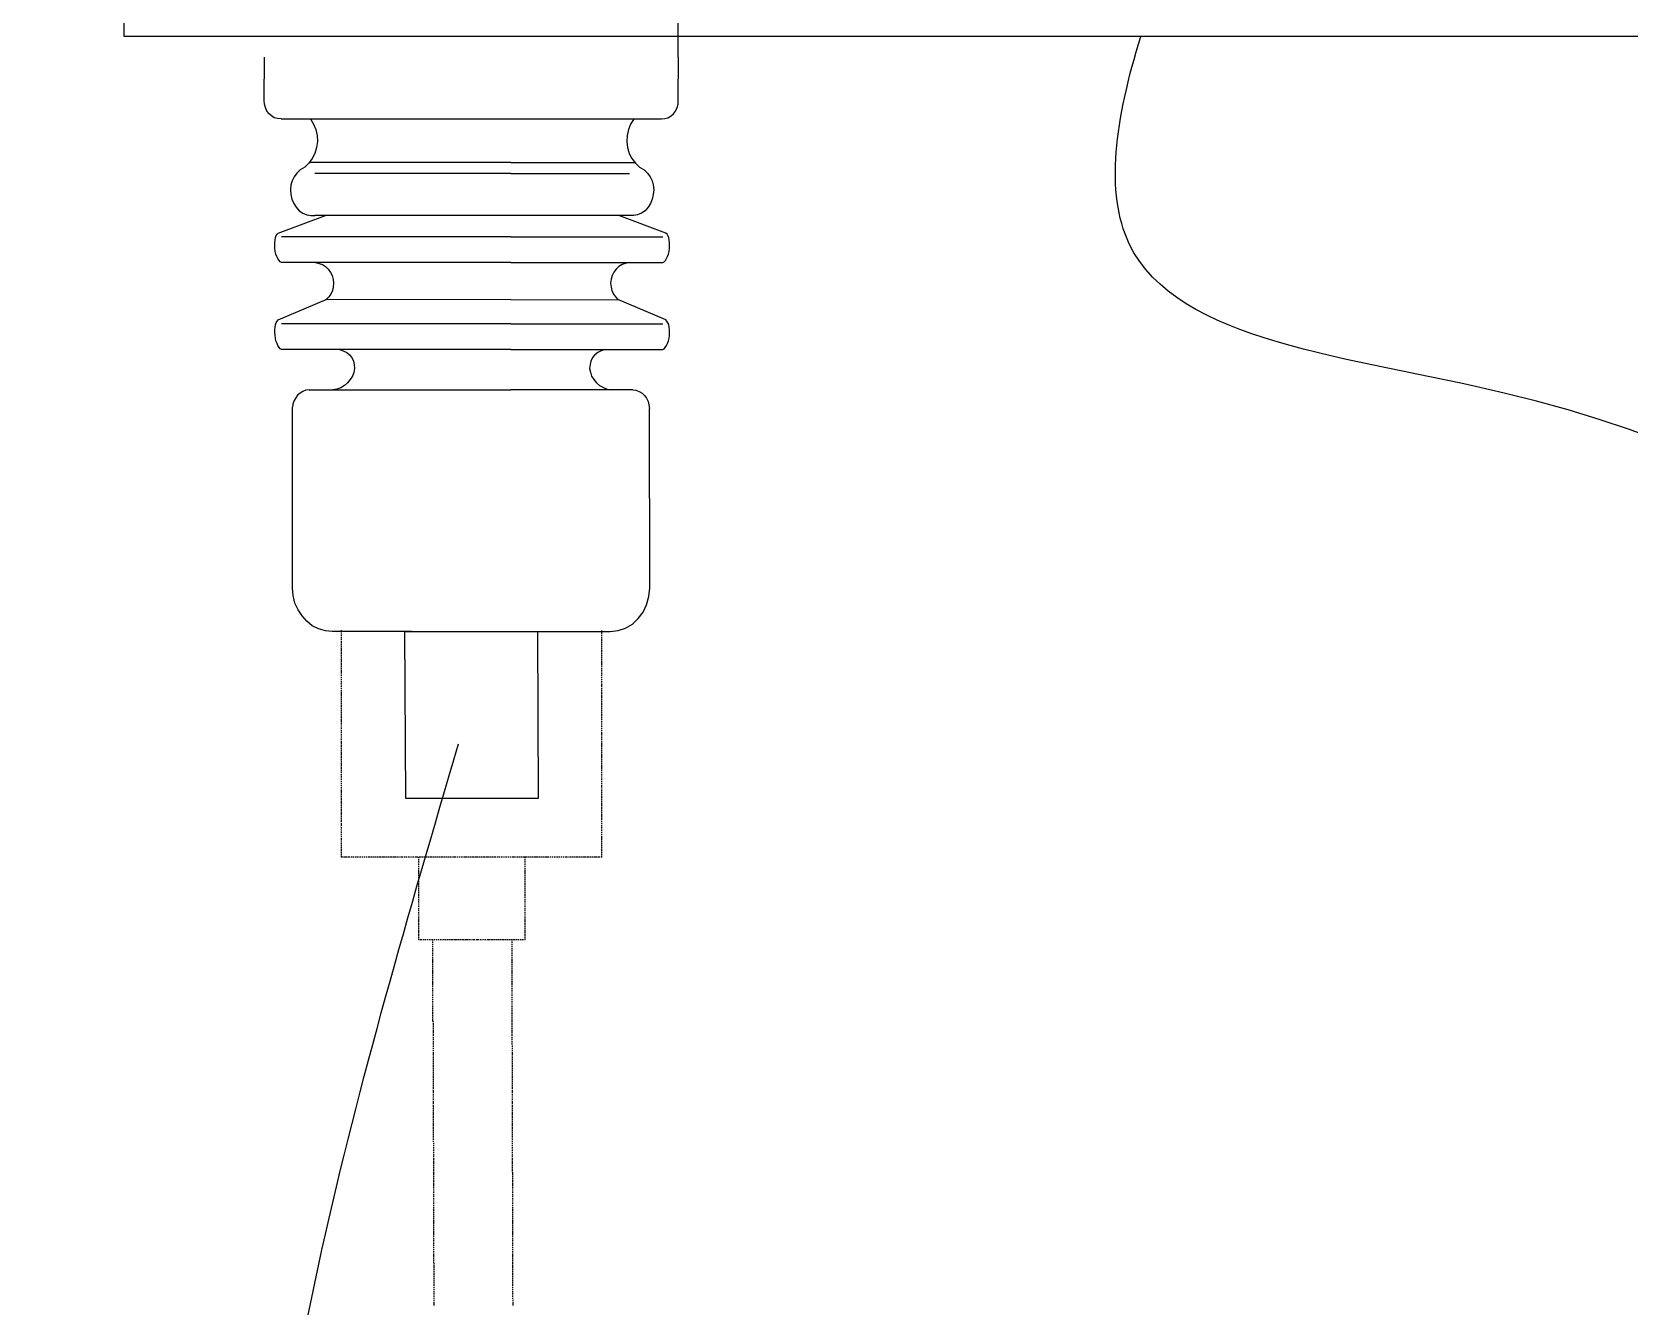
# Model space of a CAD drawing. Header units: millimetres. Extents: x 168 to 392, y 127 to 255.
# Drawn here: x 169.139 to 169.718, y 232.291 to 232.753 of the extents above; entities that cross this region are included whole.
import ezdxf

# ---------------------------------------------------------------- set-up
doc = ezdxf.new("R2010")
doc.units = ezdxf.units.MM
doc.layers.add('Equipos', color=20, linetype='Continuous', lineweight=13)
doc.layers.add('RE80', color=2, linetype='Continuous')

msp = doc.modelspace()

# ---------------------------------------------------------------- linework, layer by layer
at = {"layer": 'Equipos', "lineweight": -2}
for p, q in [((169.17198, 232.75152), (169.17198, 232.84141)), ((169.37312, 232.74395), (169.37312, 232.84104)), ((171.26861, 232.75152), (169.17198, 232.75152)), ((169.22277, 232.72815), (169.22291, 232.74395)), ((169.37312, 232.74395), (169.37298, 232.72815)), ((169.22291, 232.72686), (169.22277, 232.72815)), ((169.37312, 232.72686), (169.37312, 232.72815)), ((169.22334, 232.72571), (169.22291, 232.72686)), ((169.22377, 232.72442), (169.22334, 232.72571)), ((169.22463, 232.72341), (169.22377, 232.72442)), ((169.22549, 232.7227), (169.22463, 232.72341)), ((169.2265, 232.72198), (169.22549, 232.7227)), ((169.36939, 232.72198), (169.37054, 232.7227)), ((169.37054, 232.7227), (169.3714, 232.72341)), ((169.3714, 232.72341), (169.37212, 232.72442)), ((169.37212, 232.72442), (169.37269, 232.72571)), ((169.37269, 232.72571), (169.37312, 232.72686)), ((169.22765, 232.72169), (169.2265, 232.72198)), ((169.22894, 232.72155), (169.22765, 232.72169)), ((169.22894, 232.72155), (169.29802, 232.72155)), ((169.23971, 232.7214), (169.24072, 232.71968)), ((169.24072, 232.71968), (169.24158, 232.71767)), ((169.24158, 232.71767), (169.24201, 232.71552)), ((169.29802, 232.72155), (169.36709, 232.72155)), ((169.35503, 232.71767), (169.3546, 232.71552)), ((169.35575, 232.71968), (169.35503, 232.71767)), ((169.35689, 232.7214), (169.35575, 232.71968)), ((169.36709, 232.72155), (169.36824, 232.72169)), ((169.36824, 232.72169), (169.36939, 232.72198)), ((169.24187, 232.71121), (169.24115, 232.70905)), ((169.24215, 232.71336), (169.24187, 232.71121)), ((169.24201, 232.71552), (169.24215, 232.71336)), ((169.3546, 232.71552), (169.35445, 232.71336)), ((169.35445, 232.71336), (169.35474, 232.71121)), ((169.35474, 232.71121), (169.35531, 232.70905)), ((169.23899, 232.70546), (169.23756, 232.70403)), ((169.24029, 232.70719), (169.23899, 232.70546)), ((169.31238, 232.70575), (169.23928, 232.70575)), ((169.24115, 232.70905), (169.24029, 232.70719)), ((169.31238, 232.70575), (169.35732, 232.70575)), ((169.35531, 232.70905), (169.35632, 232.70719)), ((169.35632, 232.70719), (169.35761, 232.70546)), ((169.35761, 232.70546), (169.35905, 232.70403)), ((169.23368, 232.70058), (169.23296, 232.69914)), ((169.23468, 232.70187), (169.23368, 232.70058)), ((169.23583, 232.70302), (169.23468, 232.70187)), ((169.23756, 232.70403), (169.23583, 232.70302)), ((169.31238, 232.70173), (169.24115, 232.70173)), ((169.31238, 232.70173), (169.35546, 232.70173)), ((169.35905, 232.70403), (169.36077, 232.70302)), ((169.36077, 232.70302), (169.36192, 232.70187)), ((169.36192, 232.70187), (169.36293, 232.70058)), ((169.36293, 232.70058), (169.36364, 232.69914)), ((169.23253, 232.69757), (169.23239, 232.69584)), ((169.23239, 232.69584), (169.23253, 232.69412)), ((169.23296, 232.69914), (169.23253, 232.69757)), ((169.23253, 232.69412), (169.23282, 232.6924)), ((169.36364, 232.69914), (169.36407, 232.69757)), ((169.36407, 232.69412), (169.36364, 232.6924)), ((169.36407, 232.69757), (169.36422, 232.69584)), ((169.36422, 232.69584), (169.36407, 232.69412)), ((169.23282, 232.6924), (169.23354, 232.69082)), ((169.23354, 232.69082), (169.2344, 232.68952)), ((169.2344, 232.68952), (169.23555, 232.68823)), ((169.23555, 232.68823), (169.23684, 232.68737)), ((169.36106, 232.68823), (169.35977, 232.68737)), ((169.36221, 232.68952), (169.36106, 232.68823)), ((169.36307, 232.69082), (169.36221, 232.68952)), ((169.36364, 232.6924), (169.36307, 232.69082)), ((169.22794, 232.68005), (169.24502, 232.68651)), ((169.23684, 232.68737), (169.23828, 232.68679)), ((169.23828, 232.68679), (169.23971, 232.68651)), ((169.23971, 232.68651), (169.24115, 232.68651)), ((169.31238, 232.68651), (169.24115, 232.68651)), ((169.35546, 232.68651), (169.31238, 232.68651)), ((169.36867, 232.68005), (169.35158, 232.68651)), ((169.35689, 232.68651), (169.35546, 232.68651)), ((169.35833, 232.68679), (169.35689, 232.68651)), ((169.35977, 232.68737), (169.35833, 232.68679)), ((169.22664, 232.6766), (169.22679, 232.6776)), ((169.22664, 232.67559), (169.22664, 232.6766)), ((169.22679, 232.6776), (169.22693, 232.67847)), ((169.22693, 232.67847), (169.22722, 232.67918)), ((169.22722, 232.67918), (169.2275, 232.67976)), ((169.2275, 232.67976), (169.22794, 232.68005)), ((169.31238, 232.67875), (169.22908, 232.67875)), ((169.31238, 232.67875), (169.36752, 232.67875)), ((169.3691, 232.67976), (169.36867, 232.68005)), ((169.36939, 232.67918), (169.3691, 232.67976)), ((169.36967, 232.67847), (169.36939, 232.67918)), ((169.36982, 232.6776), (169.36967, 232.67847)), ((169.36996, 232.6766), (169.36982, 232.6776)), ((169.36996, 232.67559), (169.36996, 232.6766)), ((169.22664, 232.67459), (169.22664, 232.67559)), ((169.22679, 232.67344), (169.22664, 232.67459)), ((169.22707, 232.67243), (169.22679, 232.67344)), ((169.22736, 232.67157), (169.22707, 232.67243)), ((169.22779, 232.67085), (169.22736, 232.67157)), ((169.22822, 232.67014), (169.22779, 232.67085)), ((169.36853, 232.67014), (169.36881, 232.67085)), ((169.36881, 232.67085), (169.36924, 232.67157)), ((169.36924, 232.67157), (169.36953, 232.67243)), ((169.36953, 232.67243), (169.36982, 232.67344)), ((169.36982, 232.67344), (169.36996, 232.67459)), ((169.36996, 232.67459), (169.36996, 232.67559)), ((169.22865, 232.66971), (169.22822, 232.67014)), ((169.22908, 232.66942), (169.22865, 232.66971)), ((169.31238, 232.66942), (169.22908, 232.66942)), ((169.24143, 232.66942), (169.24273, 232.66913)), ((169.24273, 232.66913), (169.24402, 232.6687)), ((169.24402, 232.6687), (169.24502, 232.66798)), ((169.24502, 232.66798), (169.24603, 232.66698)), ((169.24603, 232.66698), (169.24689, 232.66583)), ((169.24689, 232.66583), (169.24747, 232.66468)), ((169.24747, 232.66468), (169.2479, 232.66324)), ((169.31238, 232.66942), (169.36752, 232.66942)), ((169.34914, 232.66468), (169.34871, 232.66339)), ((169.34971, 232.66597), (169.34914, 232.66468)), ((169.35058, 232.66698), (169.34971, 232.66597)), ((169.35158, 232.66798), (169.35058, 232.66698)), ((169.35273, 232.6687), (169.35158, 232.66798)), ((169.35388, 232.66913), (169.35273, 232.6687)), ((169.35517, 232.66942), (169.35388, 232.66913)), ((169.36752, 232.66942), (169.36795, 232.66971)), ((169.36795, 232.66971), (169.36853, 232.67014)), ((169.24761, 232.65922), (169.24704, 232.65793)), ((169.2479, 232.66051), (169.24761, 232.65922)), ((169.2479, 232.66324), (169.24804, 232.66195)), ((169.24804, 232.66195), (169.2479, 232.66051)), ((169.34871, 232.66339), (169.34856, 232.66195)), ((169.34856, 232.66195), (169.34871, 232.66051)), ((169.34871, 232.66051), (169.349, 232.65922)), ((169.349, 232.65922), (169.34957, 232.65793)), ((169.22794, 232.6486), (169.24531, 232.65606)), ((169.31238, 232.65606), (169.24502, 232.65592)), ((169.24632, 232.65692), (169.24531, 232.65606)), ((169.24704, 232.65793), (169.24632, 232.65692)), ((169.31238, 232.65606), (169.35158, 232.65592)), ((169.34957, 232.65793), (169.35029, 232.65692)), ((169.35029, 232.65692), (169.35115, 232.65606)), ((169.36867, 232.6486), (169.35115, 232.65606)), ((169.22693, 232.64687), (169.22722, 232.64759)), ((169.22722, 232.64759), (169.2275, 232.64816)), ((169.2275, 232.64816), (169.22794, 232.6486)), ((169.31238, 232.64716), (169.22908, 232.64716)), ((169.31238, 232.64716), (169.36752, 232.64716)), ((169.36896, 232.64816), (169.36867, 232.6486)), ((169.36939, 232.64759), (169.36896, 232.64816)), ((169.36967, 232.64687), (169.36939, 232.64759)), ((169.22664, 232.64501), (169.22679, 232.64601)), ((169.22664, 232.644), (169.22664, 232.64501)), ((169.22679, 232.64299), (169.22664, 232.644)), ((169.22679, 232.64601), (169.22693, 232.64687)), ((169.22693, 232.64199), (169.22679, 232.64299)), ((169.22707, 232.64098), (169.22693, 232.64199)), ((169.36953, 232.64098), (169.36982, 232.64199)), ((169.36982, 232.64601), (169.36967, 232.64687)), ((169.36996, 232.64501), (169.36982, 232.64601)), ((169.36982, 232.64199), (169.36996, 232.64299)), ((169.36996, 232.644), (169.36996, 232.64501)), ((169.36996, 232.64299), (169.36996, 232.644)), ((169.2275, 232.63998), (169.22707, 232.64098)), ((169.22779, 232.63926), (169.2275, 232.63998)), ((169.22822, 232.63854), (169.22779, 232.63926)), ((169.22865, 232.63811), (169.22822, 232.63854)), ((169.22908, 232.63783), (169.22865, 232.63811)), ((169.31238, 232.63783), (169.22908, 232.63783)), ((169.25019, 232.63783), (169.25149, 232.63739)), ((169.25149, 232.63739), (169.25278, 232.63682)), ((169.25278, 232.63682), (169.25378, 232.63596)), ((169.25378, 232.63596), (169.25465, 232.63495)), ((169.31238, 232.63783), (169.36752, 232.63783)), ((169.34282, 232.63596), (169.34196, 232.63495)), ((169.34397, 232.63682), (169.34282, 232.63596)), ((169.34512, 232.63739), (169.34397, 232.63682)), ((169.34655, 232.63783), (169.34512, 232.63739)), ((169.36752, 232.63783), (169.36795, 232.63811)), ((169.36795, 232.63811), (169.36838, 232.63854)), ((169.36838, 232.63854), (169.36881, 232.63926)), ((169.36881, 232.63926), (169.36924, 232.63998)), ((169.36924, 232.63998), (169.36953, 232.64098)), ((169.25465, 232.63495), (169.25522, 232.63366)), ((169.25522, 232.63366), (169.25551, 232.63237)), ((169.25565, 232.63093), (169.25536, 232.6295)), ((169.25551, 232.63237), (169.25565, 232.63093)), ((169.3411, 232.63237), (169.34095, 232.63093)), ((169.34095, 232.63093), (169.34124, 232.62964)), ((169.34138, 232.63366), (169.3411, 232.63237)), ((169.34124, 232.62964), (169.34167, 232.6282)), ((169.34196, 232.63495), (169.34138, 232.63366)), ((169.25063, 232.6239), (169.24919, 232.62346)), ((169.25192, 232.62476), (169.25063, 232.6239)), ((169.25307, 232.62576), (169.25192, 232.62476)), ((169.25407, 232.62691), (169.25307, 232.62576)), ((169.25493, 232.6282), (169.25407, 232.62691)), ((169.25536, 232.6295), (169.25493, 232.6282)), ((169.34167, 232.6282), (169.34253, 232.62691)), ((169.34253, 232.62691), (169.34339, 232.62576)), ((169.34339, 232.62576), (169.34454, 232.62476)), ((169.34454, 232.62476), (169.34598, 232.62404)), ((169.34598, 232.62404), (169.34727, 232.62346)), ((169.23325, 232.61801), (169.23311, 232.61686)), ((169.23368, 232.6193), (169.23325, 232.61801)), ((169.23425, 232.62031), (169.23368, 232.6193)), ((169.23497, 232.62131), (169.23425, 232.62031)), ((169.23583, 232.62203), (169.23497, 232.62131)), ((169.23684, 232.6226), (169.23583, 232.62203)), ((169.23799, 232.62303), (169.23684, 232.6226)), ((169.23914, 232.62318), (169.23799, 232.62303)), ((169.23914, 232.62318), (169.28394, 232.62318)), ((169.23942, 232.62318), (169.31238, 232.62318)), ((169.24919, 232.62346), (169.24775, 232.62318)), ((169.35661, 232.62318), (169.31238, 232.62318)), ((169.34727, 232.62346), (169.34885, 232.62318)), ((169.35661, 232.62318), (169.35776, 232.62303)), ((169.35776, 232.62303), (169.3589, 232.6226)), ((169.3589, 232.6226), (169.36005, 232.62203)), ((169.36005, 232.62203), (169.36091, 232.62117)), ((169.36091, 232.62117), (169.36163, 232.62016)), ((169.36163, 232.62016), (169.36221, 232.61901)), ((169.36221, 232.61901), (169.36249, 232.61772)), ((169.23311, 232.55123), (169.23311, 232.61686)), ((169.36249, 232.61772), (169.36264, 232.61643)), ((169.36278, 232.55123), (169.36264, 232.61643)), ((169.23339, 232.5485), (169.23311, 232.55123)), ((169.23397, 232.54577), (169.23339, 232.5485)), ((169.36249, 232.54821), (169.36278, 232.55123)), ((169.23512, 232.54333), (169.23397, 232.54577)), ((169.23655, 232.54118), (169.23512, 232.54333)), ((169.36034, 232.54247), (169.36163, 232.5452)), ((169.36163, 232.5452), (169.36249, 232.54821)), ((169.23828, 232.53917), (169.23655, 232.54118)), ((169.24029, 232.53759), (169.23828, 232.53917)), ((169.24258, 232.53644), (169.24029, 232.53759)), ((169.35402, 232.53673), (169.35646, 232.53816)), ((169.35646, 232.53816), (169.35862, 232.54017)), ((169.35862, 232.54017), (169.36034, 232.54247)), ((169.24502, 232.53572), (169.24258, 232.53644)), ((169.24747, 232.53543), (169.24502, 232.53572)), ((169.27633, 232.53543), (169.24747, 232.53543)), ((169.25091, 232.53543), (169.25091, 232.53601)), ((169.25091, 232.53472), (169.25091, 232.53515)), ((169.25091, 232.53385), (169.25091, 232.53443)), ((169.25091, 232.53299), (169.25091, 232.53357)), ((169.25091, 232.53227), (169.25091, 232.53271)), ((169.25091, 232.53141), (169.25091, 232.53199)), ((169.25091, 232.53069), (169.25091, 232.53113)), ((169.27418, 232.47483), (169.27389, 232.53543)), ((169.27389, 232.53543), (169.31252, 232.53543)), ((169.31252, 232.53543), (169.322, 232.53543)), ((169.31956, 232.53543), (169.34842, 232.53543)), ((169.322, 232.53543), (169.32228, 232.47483)), ((169.34541, 232.53543), (169.34541, 232.53586)), ((169.34541, 232.53457), (169.34541, 232.53515)), ((169.34541, 232.53385), (169.34541, 232.53428)), ((169.34541, 232.53299), (169.34541, 232.53357)), ((169.34541, 232.53213), (169.34541, 232.53271)), ((169.34541, 232.53141), (169.34541, 232.53184)), ((169.34541, 232.53055), (169.34541, 232.53113)), ((169.34842, 232.53543), (169.35129, 232.53586)), ((169.35129, 232.53586), (169.35402, 232.53673)), ((169.25091, 232.52983), (169.25091, 232.53041)), ((169.25091, 232.52897), (169.25091, 232.52955)), ((169.25091, 232.52825), (169.25091, 232.52883)), ((169.25091, 232.52739), (169.25091, 232.52797)), ((169.25091, 232.52667), (169.25091, 232.5271)), ((169.25091, 232.52581), (169.25091, 232.52639)), ((169.25091, 232.52495), (169.25091, 232.52552)), ((169.34541, 232.52983), (169.34541, 232.53026)), ((169.34541, 232.52897), (169.34541, 232.52955)), ((169.34541, 232.52811), (169.34541, 232.52868)), ((169.34541, 232.52739), (169.34541, 232.52782)), ((169.34541, 232.52653), (169.34541, 232.5271)), ((169.34541, 232.52581), (169.34541, 232.52624)), ((169.34541, 232.52495), (169.34541, 232.52552)), ((169.25091, 232.52423), (169.25091, 232.52481)), ((169.25091, 232.52337), (169.25091, 232.52395)), ((169.25091, 232.52265), (169.25091, 232.52308)), ((169.25091, 232.52179), (169.25091, 232.52237)), ((169.25091, 232.52093), (169.25091, 232.5215)), ((169.25091, 232.52021), (169.25091, 232.52079)), ((169.25091, 232.51935), (169.25091, 232.51992)), ((169.34541, 232.52409), (169.34541, 232.52466)), ((169.34541, 232.52337), (169.34541, 232.52395)), ((169.34541, 232.52251), (169.34541, 232.52308)), ((169.34541, 232.52179), (169.34541, 232.52222)), ((169.34541, 232.52093), (169.34541, 232.5215)), ((169.34541, 232.52007), (169.34541, 232.52064)), ((169.34541, 232.51935), (169.34541, 232.51992)), ((169.25091, 232.51863), (169.25091, 232.51906)), ((169.25091, 232.51777), (169.25091, 232.51834)), ((169.25091, 232.51691), (169.25091, 232.51748)), ((169.25091, 232.51619), (169.25091, 232.51677)), ((169.25091, 232.51533), (169.25091, 232.5159)), ((169.25091, 232.51461), (169.25091, 232.51504)), ((169.25091, 232.51375), (169.25091, 232.51432)), ((169.34541, 232.51849), (169.34541, 232.51906)), ((169.34541, 232.51777), (169.34541, 232.5182)), ((169.34541, 232.51691), (169.34541, 232.51748)), ((169.34541, 232.51605), (169.34541, 232.51662)), ((169.34541, 232.51533), (169.34541, 232.5159)), ((169.34541, 232.51447), (169.34541, 232.51504)), ((169.34541, 232.51375), (169.34541, 232.51418)), ((169.25091, 232.51289), (169.25091, 232.51346)), ((169.25091, 232.51217), (169.25091, 232.51274)), ((169.25091, 232.51131), (169.25091, 232.51188)), ((169.25091, 232.51059), (169.25091, 232.51102)), ((169.25091, 232.50973), (169.25091, 232.5103)), ((169.25091, 232.50901), (169.25091, 232.50944)), ((169.25091, 232.50815), (169.25091, 232.50872)), ((169.25091, 232.50729), (169.25091, 232.50786)), ((169.34541, 232.51289), (169.34541, 232.51346)), ((169.34541, 232.51203), (169.34541, 232.5126)), ((169.34541, 232.51131), (169.34541, 232.51188)), ((169.34541, 232.51045), (169.34541, 232.51102)), ((169.34541, 232.50973), (169.34541, 232.51016)), ((169.34541, 232.50887), (169.34541, 232.50944)), ((169.34541, 232.50815), (169.34541, 232.50858)), ((169.34541, 232.50729), (169.34541, 232.50786)), ((169.25091, 232.50657), (169.25091, 232.507)), ((169.25091, 232.50571), (169.25091, 232.50628)), ((169.25091, 232.50499), (169.25091, 232.50542)), ((169.25091, 232.50413), (169.25091, 232.5047)), ((169.25091, 232.50327), (169.25091, 232.50384)), ((169.25091, 232.50255), (169.25091, 232.50312)), ((169.25091, 232.50169), (169.25091, 232.50226)), ((169.34541, 232.50643), (169.34541, 232.507)), ((169.34541, 232.50571), (169.34541, 232.50614)), ((169.34541, 232.50485), (169.34541, 232.50542)), ((169.34541, 232.50413), (169.34541, 232.50456)), ((169.34541, 232.50327), (169.34541, 232.50384)), ((169.34541, 232.5024), (169.34541, 232.50298)), ((169.34541, 232.50169), (169.34541, 232.50212)), ((169.25091, 232.50097), (169.25091, 232.5014)), ((169.25091, 232.50011), (169.25091, 232.50068)), ((169.25091, 232.49925), (169.25091, 232.49982)), ((169.25091, 232.49853), (169.25091, 232.4991)), ((169.25091, 232.49767), (169.25091, 232.49824)), ((169.25091, 232.49695), (169.25091, 232.49738)), ((169.25091, 232.49609), (169.25091, 232.49666)), ((169.34541, 232.50082), (169.34541, 232.5014)), ((169.34541, 232.50011), (169.34541, 232.50054)), ((169.34541, 232.49925), (169.34541, 232.49982)), ((169.34541, 232.49838), (169.34541, 232.49896)), ((169.34541, 232.49767), (169.34541, 232.49824)), ((169.34541, 232.4968), (169.34541, 232.49738)), ((169.34541, 232.49609), (169.34541, 232.49652)), ((169.25091, 232.49522), (169.25091, 232.4958)), ((169.25091, 232.49451), (169.25091, 232.49508)), ((169.25091, 232.49364), (169.25091, 232.49422)), ((169.25091, 232.49293), (169.25091, 232.49336)), ((169.25091, 232.49206), (169.25091, 232.49264)), ((169.25091, 232.4912), (169.25091, 232.49178)), ((169.25091, 232.49049), (169.25091, 232.49106)), ((169.34541, 232.49522), (169.34541, 232.4958)), ((169.34541, 232.49436), (169.34541, 232.49494)), ((169.34541, 232.49364), (169.34541, 232.49422)), ((169.34541, 232.49278), (169.34541, 232.49336)), ((169.34541, 232.49206), (169.34541, 232.4925)), ((169.34541, 232.4912), (169.34541, 232.49178)), ((169.34541, 232.49034), (169.34541, 232.49092)), ((169.25091, 232.48962), (169.25091, 232.4902)), ((169.25091, 232.48891), (169.25091, 232.48934)), ((169.25091, 232.48804), (169.25091, 232.48862)), ((169.25091, 232.48718), (169.25091, 232.48776)), ((169.25091, 232.48646), (169.25091, 232.48704)), ((169.25091, 232.4856), (169.25091, 232.48618)), ((169.25091, 232.48488), (169.25091, 232.48532)), ((169.34541, 232.48962), (169.34541, 232.4902)), ((169.34541, 232.48876), (169.34541, 232.48934)), ((169.34541, 232.48804), (169.34541, 232.48847)), ((169.34541, 232.48718), (169.34541, 232.48776)), ((169.34541, 232.48632), (169.34541, 232.48689)), ((169.34541, 232.4856), (169.34541, 232.48618)), ((169.34541, 232.48474), (169.34541, 232.48532)), ((169.25091, 232.48402), (169.25091, 232.4846)), ((169.25091, 232.4833), (169.25091, 232.48374)), ((169.25091, 232.48244), (169.25091, 232.48302)), ((169.25091, 232.48158), (169.25091, 232.48216)), ((169.25091, 232.48086), (169.25091, 232.48129)), ((169.25091, 232.48), (169.25091, 232.48058)), ((169.25091, 232.47928), (169.25091, 232.47971)), ((169.25091, 232.47842), (169.25091, 232.479)), ((169.34541, 232.48402), (169.34541, 232.48445)), ((169.34541, 232.48316), (169.34541, 232.48374)), ((169.34541, 232.48244), (169.34541, 232.48287)), ((169.34541, 232.48158), (169.34541, 232.48216)), ((169.34541, 232.48072), (169.34541, 232.48129)), ((169.34541, 232.48), (169.34541, 232.48043)), ((169.34541, 232.47914), (169.34541, 232.47971)), ((169.34541, 232.47842), (169.34541, 232.47885)), ((169.25091, 232.47756), (169.25091, 232.47813)), ((169.25091, 232.47684), (169.25091, 232.47742)), ((169.25091, 232.47598), (169.25091, 232.47656)), ((169.25091, 232.47526), (169.25091, 232.47569)), ((169.25091, 232.4744), (169.25091, 232.47498)), ((169.25091, 232.47354), (169.25091, 232.47411)), ((169.25091, 232.47282), (169.25091, 232.4734)), ((169.32228, 232.47483), (169.27418, 232.47483)), ((169.32228, 232.47483), (169.31252, 232.47483)), ((169.34541, 232.47756), (169.34541, 232.47813)), ((169.34541, 232.4767), (169.34541, 232.47727)), ((169.34541, 232.47598), (169.34541, 232.47641)), ((169.34541, 232.47512), (169.34541, 232.47569)), ((169.34541, 232.4744), (169.34541, 232.47483)), ((169.34541, 232.47354), (169.34541, 232.47411)), ((169.34541, 232.47268), (169.34541, 232.47325)), ((169.25091, 232.47196), (169.25091, 232.47253)), ((169.25091, 232.47124), (169.25091, 232.47167)), ((169.25091, 232.47038), (169.25091, 232.47095)), ((169.25091, 232.46952), (169.25091, 232.47009)), ((169.25091, 232.4688), (169.25091, 232.46937)), ((169.25091, 232.46794), (169.25091, 232.46851)), ((169.25091, 232.46722), (169.25091, 232.46765)), ((169.34541, 232.47196), (169.34541, 232.47253)), ((169.34541, 232.4711), (169.34541, 232.47167)), ((169.34541, 232.47038), (169.34541, 232.47081)), ((169.34541, 232.46952), (169.34541, 232.47009)), ((169.34541, 232.46866), (169.34541, 232.46923)), ((169.34541, 232.46794), (169.34541, 232.46851)), ((169.34541, 232.46708), (169.34541, 232.46765)), ((169.25091, 232.46636), (169.25091, 232.46693)), ((169.25091, 232.4655), (169.25091, 232.46607)), ((169.25091, 232.46478), (169.25091, 232.46535)), ((169.25091, 232.46392), (169.25091, 232.46449)), ((169.25091, 232.4632), (169.25091, 232.46363)), ((169.25091, 232.46234), (169.25091, 232.46291)), ((169.25091, 232.46162), (169.25091, 232.46205)), ((169.34541, 232.46636), (169.34541, 232.46679)), ((169.34541, 232.4655), (169.34541, 232.46607)), ((169.34541, 232.46464), (169.34541, 232.46521)), ((169.34541, 232.46392), (169.34541, 232.46449)), ((169.34541, 232.46306), (169.34541, 232.46363)), ((169.34541, 232.46234), (169.34541, 232.46277)), ((169.34541, 232.46148), (169.34541, 232.46205)), ((169.25091, 232.46076), (169.25091, 232.46133)), ((169.25091, 232.4599), (169.25091, 232.46047)), ((169.25091, 232.45918), (169.25091, 232.45961)), ((169.25091, 232.45832), (169.25091, 232.45889)), ((169.25091, 232.4576), (169.25091, 232.45803)), ((169.25091, 232.45674), (169.25091, 232.45731)), ((169.25091, 232.45588), (169.25091, 232.45645)), ((169.34541, 232.46061), (169.34541, 232.46119)), ((169.34541, 232.4599), (169.34541, 232.46047)), ((169.34541, 232.45904), (169.34541, 232.45961)), ((169.34541, 232.45832), (169.34541, 232.45875)), ((169.34541, 232.45746), (169.34541, 232.45803)), ((169.34541, 232.45674), (169.34541, 232.45717)), ((169.34541, 232.45588), (169.34541, 232.45645)), ((169.25091, 232.45516), (169.25091, 232.45559)), ((169.25091, 232.4543), (169.25091, 232.45487)), ((169.25091, 232.45358), (169.25091, 232.45401)), ((169.25149, 232.45358), (169.25091, 232.45358)), ((169.25235, 232.45358), (169.25177, 232.45358)), ((169.25307, 232.45358), (169.25249, 232.45358)), ((169.25393, 232.45358), (169.25335, 232.45358)), ((169.25465, 232.45358), (169.25422, 232.45358)), ((169.25551, 232.45358), (169.25493, 232.45358)), ((169.25623, 232.45358), (169.2558, 232.45358)), ((169.25709, 232.45358), (169.25651, 232.45358)), ((169.25795, 232.45358), (169.25737, 232.45358)), ((169.25867, 232.45358), (169.25824, 232.45358)), ((169.25953, 232.45358), (169.25895, 232.45358)), ((169.26025, 232.45358), (169.25982, 232.45358)), ((169.26111, 232.45358), (169.26053, 232.45358)), ((169.26197, 232.45358), (169.2614, 232.45358)), ((169.26269, 232.45358), (169.26226, 232.45358)), ((169.26355, 232.45358), (169.26298, 232.45358)), ((169.26427, 232.45358), (169.26384, 232.45358)), ((169.26513, 232.45358), (169.26456, 232.45358)), ((169.26599, 232.45358), (169.26542, 232.45358)), ((169.26671, 232.45358), (169.26613, 232.45358)), ((169.26757, 232.45358), (169.267, 232.45358)), ((169.26829, 232.45358), (169.26786, 232.45358)), ((169.26915, 232.45358), (169.26858, 232.45358)), ((169.27001, 232.45358), (169.26944, 232.45358)), ((169.27073, 232.45358), (169.27016, 232.45358)), ((169.27159, 232.45358), (169.27102, 232.45358)), ((169.27231, 232.45358), (169.27188, 232.45358)), ((169.27317, 232.45358), (169.2726, 232.45358)), ((169.27403, 232.45358), (169.27346, 232.45358)), ((169.27475, 232.45358), (169.27418, 232.45358)), ((169.27561, 232.45358), (169.27504, 232.45358)), ((169.27633, 232.45358), (169.2759, 232.45358)), ((169.27719, 232.45358), (169.27662, 232.45358)), ((169.27805, 232.45358), (169.27748, 232.45358)), ((169.27877, 232.45358), (169.2782, 232.45358)), ((169.27892, 232.45315), (169.27892, 232.45358)), ((169.27892, 232.45229), (169.27892, 232.45286)), ((169.27892, 232.45157), (169.27892, 232.45214)), ((169.27892, 232.45071), (169.27892, 232.45128)), ((169.27892, 232.44999), (169.27892, 232.45042)), ((169.27963, 232.45358), (169.27906, 232.45358)), ((169.28035, 232.45358), (169.27992, 232.45358)), ((169.28121, 232.45358), (169.28064, 232.45358)), ((169.28193, 232.45358), (169.2815, 232.45358)), ((169.28279, 232.45358), (169.28222, 232.45358)), ((169.28365, 232.45358), (169.28308, 232.45358)), ((169.28437, 232.45358), (169.28394, 232.45358)), ((169.28523, 232.45358), (169.28466, 232.45358)), ((169.28595, 232.45358), (169.28552, 232.45358)), ((169.28681, 232.45358), (169.28624, 232.45358)), ((169.28768, 232.45358), (169.2871, 232.45358)), ((169.28839, 232.45358), (169.28796, 232.45358)), ((169.28926, 232.45358), (169.28868, 232.45358)), ((169.28997, 232.45358), (169.28954, 232.45358)), ((169.29084, 232.45358), (169.29026, 232.45358)), ((169.2917, 232.45358), (169.29112, 232.45358)), ((169.29241, 232.45358), (169.29184, 232.45358)), ((169.29328, 232.45358), (169.2927, 232.45358)), ((169.29399, 232.45358), (169.29356, 232.45358)), ((169.29486, 232.45358), (169.29428, 232.45358)), ((169.29572, 232.45358), (169.29514, 232.45358)), ((169.29644, 232.45358), (169.29586, 232.45358)), ((169.2973, 232.45358), (169.29672, 232.45358)), ((169.29802, 232.45358), (169.29758, 232.45358)), ((169.29888, 232.45358), (169.2983, 232.45358)), ((169.29974, 232.45358), (169.29916, 232.45358)), ((169.30046, 232.45358), (169.29988, 232.45358)), ((169.30132, 232.45358), (169.30074, 232.45358)), ((169.30204, 232.45358), (169.30161, 232.45358)), ((169.3029, 232.45358), (169.30232, 232.45358)), ((169.30376, 232.45358), (169.30319, 232.45358)), ((169.30448, 232.45358), (169.3039, 232.45358)), ((169.30534, 232.45358), (169.30476, 232.45358)), ((169.30606, 232.45358), (169.30563, 232.45358)), ((169.30692, 232.45358), (169.30634, 232.45358)), ((169.30764, 232.45358), (169.30721, 232.45358)), ((169.3085, 232.45358), (169.30792, 232.45358)), ((169.30936, 232.45358), (169.30879, 232.45358)), ((169.31008, 232.45358), (169.30965, 232.45358)), ((169.31094, 232.45358), (169.31037, 232.45358)), ((169.31166, 232.45358), (169.31123, 232.45358)), ((169.31252, 232.45358), (169.31195, 232.45358)), ((169.31338, 232.45358), (169.31281, 232.45358)), ((169.3141, 232.45358), (169.31352, 232.45358)), ((169.31496, 232.45358), (169.31439, 232.45358)), ((169.31568, 232.45358), (169.31525, 232.45358)), ((169.31654, 232.45358), (169.31597, 232.45358)), ((169.3174, 232.45358), (169.31683, 232.45358)), ((169.31755, 232.45315), (169.31755, 232.45358)), ((169.31812, 232.45358), (169.31755, 232.45358)), ((169.31755, 232.45229), (169.31755, 232.45286)), ((169.31755, 232.45157), (169.31755, 232.45214)), ((169.31755, 232.45071), (169.31755, 232.45128)), ((169.31755, 232.44999), (169.31755, 232.45042)), ((169.31898, 232.45358), (169.31841, 232.45358)), ((169.3197, 232.45358), (169.31927, 232.45358)), ((169.32056, 232.45358), (169.31999, 232.45358)), ((169.32142, 232.45358), (169.32085, 232.45358)), ((169.32214, 232.45358), (169.32157, 232.45358)), ((169.323, 232.45358), (169.32243, 232.45358)), ((169.32372, 232.45358), (169.32329, 232.45358)), ((169.32458, 232.45358), (169.32401, 232.45358)), ((169.32544, 232.45358), (169.32487, 232.45358)), ((169.32616, 232.45358), (169.32559, 232.45358)), ((169.32702, 232.45358), (169.32645, 232.45358)), ((169.32774, 232.45358), (169.32731, 232.45358)), ((169.3286, 232.45358), (169.32803, 232.45358)), ((169.32947, 232.45358), (169.32889, 232.45358)), ((169.33018, 232.45358), (169.32961, 232.45358)), ((169.33104, 232.45358), (169.33047, 232.45358)), ((169.33176, 232.45358), (169.33133, 232.45358)), ((169.33262, 232.45358), (169.33205, 232.45358)), ((169.33334, 232.45358), (169.33291, 232.45358)), ((169.3342, 232.45358), (169.33363, 232.45358)), ((169.33507, 232.45358), (169.33449, 232.45358)), ((169.33578, 232.45358), (169.33535, 232.45358)), ((169.33665, 232.45358), (169.33607, 232.45358)), ((169.33736, 232.45358), (169.33693, 232.45358)), ((169.33823, 232.45358), (169.33765, 232.45358)), ((169.33909, 232.45358), (169.33851, 232.45358)), ((169.3398, 232.45358), (169.33923, 232.45358)), ((169.34067, 232.45358), (169.34009, 232.45358)), ((169.34138, 232.45358), (169.34095, 232.45358)), ((169.34225, 232.45358), (169.34167, 232.45358)), ((169.34311, 232.45358), (169.34253, 232.45358)), ((169.34383, 232.45358), (169.34325, 232.45358)), ((169.34469, 232.45358), (169.34411, 232.45358)), ((169.34541, 232.45358), (169.34497, 232.45358)), ((169.34541, 232.45501), (169.34541, 232.45559)), ((169.34541, 232.4543), (169.34541, 232.45473)), ((169.34541, 232.45358), (169.34541, 232.45401)), ((169.27892, 232.44913), (169.27892, 232.4497)), ((169.27892, 232.44826), (169.27892, 232.44884)), ((169.27892, 232.44755), (169.27892, 232.44812)), ((169.27892, 232.44669), (169.27892, 232.44726)), ((169.27892, 232.44597), (169.27892, 232.4464)), ((169.27892, 232.44511), (169.27892, 232.44568)), ((169.27892, 232.44439), (169.27892, 232.44482)), ((169.27892, 232.44353), (169.27892, 232.4441)), ((169.31755, 232.44913), (169.31755, 232.4497)), ((169.31755, 232.44826), (169.31755, 232.44884)), ((169.31755, 232.44755), (169.31755, 232.44812)), ((169.31755, 232.44669), (169.31755, 232.44726)), ((169.31755, 232.44597), (169.31755, 232.4464)), ((169.31755, 232.44511), (169.31755, 232.44568)), ((169.31755, 232.44439), (169.31755, 232.44482)), ((169.31755, 232.44353), (169.31755, 232.4441)), ((169.27892, 232.44266), (169.27892, 232.44324)), ((169.27892, 232.44195), (169.27892, 232.44238)), ((169.27892, 232.44108), (169.27892, 232.44166)), ((169.27892, 232.44037), (169.27892, 232.4408)), ((169.27892, 232.4395), (169.27892, 232.44008)), ((169.27892, 232.43864), (169.27892, 232.43922)), ((169.27892, 232.43793), (169.27892, 232.43836)), ((169.31755, 232.44266), (169.31755, 232.44324)), ((169.31755, 232.44195), (169.31755, 232.44238)), ((169.31755, 232.44108), (169.31755, 232.44166)), ((169.31755, 232.44037), (169.31755, 232.4408)), ((169.31755, 232.4395), (169.31755, 232.44008)), ((169.31755, 232.43864), (169.31755, 232.43922)), ((169.31755, 232.43793), (169.31755, 232.43836)), ((169.27892, 232.43706), (169.27892, 232.43764)), ((169.27892, 232.43635), (169.27892, 232.43678)), ((169.27892, 232.43548), (169.27892, 232.43606)), ((169.27892, 232.43462), (169.27892, 232.4352)), ((169.27892, 232.4339), (169.27892, 232.43448)), ((169.27892, 232.43304), (169.27892, 232.43362)), ((169.27892, 232.43232), (169.27892, 232.43276)), ((169.31755, 232.43706), (169.31755, 232.43764)), ((169.31755, 232.43635), (169.31755, 232.43678)), ((169.31755, 232.43548), (169.31755, 232.43606)), ((169.31755, 232.43462), (169.31755, 232.4352)), ((169.31755, 232.4339), (169.31755, 232.43448)), ((169.31755, 232.43304), (169.31755, 232.43362)), ((169.31755, 232.43232), (169.31755, 232.43276)), ((169.27892, 232.43146), (169.27892, 232.43204)), ((169.27892, 232.4306), (169.27892, 232.43118)), ((169.27892, 232.42988), (169.27892, 232.43046)), ((169.27892, 232.42902), (169.27892, 232.4296)), ((169.27892, 232.4283), (169.27892, 232.42873)), ((169.27892, 232.42744), (169.27892, 232.42802)), ((169.27892, 232.42658), (169.27892, 232.42715)), ((169.31755, 232.43146), (169.31755, 232.43204)), ((169.31755, 232.4306), (169.31755, 232.43118)), ((169.31755, 232.42988), (169.31755, 232.43046)), ((169.31755, 232.42902), (169.31755, 232.4296)), ((169.31755, 232.4283), (169.31755, 232.42873)), ((169.31755, 232.42744), (169.31755, 232.42802)), ((169.31755, 232.42658), (169.31755, 232.42715)), ((169.27892, 232.42586), (169.27892, 232.42644)), ((169.27892, 232.425), (169.27892, 232.42558)), ((169.27892, 232.42428), (169.27892, 232.42471)), ((169.27892, 232.42356), (169.27892, 232.424)), ((169.2792, 232.42356), (169.27892, 232.42356)), ((169.28006, 232.42356), (169.27949, 232.42356)), ((169.28078, 232.42356), (169.28035, 232.42356)), ((169.28164, 232.42356), (169.28107, 232.42356)), ((169.28236, 232.42356), (169.28193, 232.42356)), ((169.28322, 232.42356), (169.28265, 232.42356)), ((169.28409, 232.42356), (169.28351, 232.42356)), ((169.28409, 232.42328), (169.28409, 232.42356)), ((169.28409, 232.42242), (169.28409, 232.42299)), ((169.28409, 232.4217), (169.28409, 232.42213)), ((169.28409, 232.42084), (169.28409, 232.42141)), ((169.2848, 232.42356), (169.28437, 232.42356)), ((169.28567, 232.42356), (169.28509, 232.42356)), ((169.28638, 232.42356), (169.28595, 232.42356)), ((169.28724, 232.42356), (169.28667, 232.42356)), ((169.28811, 232.42356), (169.28753, 232.42356)), ((169.28882, 232.42356), (169.28839, 232.42356)), ((169.28969, 232.42356), (169.28911, 232.42356)), ((169.2904, 232.42356), (169.28997, 232.42356)), ((169.29127, 232.42356), (169.29069, 232.42356)), ((169.29213, 232.42356), (169.29155, 232.42356)), ((169.29285, 232.42356), (169.29227, 232.42356)), ((169.29371, 232.42356), (169.29313, 232.42356)), ((169.29443, 232.42356), (169.29399, 232.42356)), ((169.29529, 232.42356), (169.29471, 232.42356)), ((169.29615, 232.42356), (169.29557, 232.42356)), ((169.29687, 232.42356), (169.29629, 232.42356)), ((169.29773, 232.42356), (169.29715, 232.42356)), ((169.29845, 232.42356), (169.29802, 232.42356)), ((169.29931, 232.42356), (169.29873, 232.42356)), ((169.30017, 232.42356), (169.29959, 232.42356)), ((169.30089, 232.42356), (169.30031, 232.42356)), ((169.30175, 232.42356), (169.30117, 232.42356)), ((169.30247, 232.42356), (169.30204, 232.42356)), ((169.30333, 232.42356), (169.30275, 232.42356)), ((169.30419, 232.42356), (169.30362, 232.42356)), ((169.30491, 232.42356), (169.30433, 232.42356)), ((169.30577, 232.42356), (169.3052, 232.42356)), ((169.30649, 232.42356), (169.30606, 232.42356)), ((169.30735, 232.42356), (169.30678, 232.42356)), ((169.30807, 232.42356), (169.30764, 232.42356)), ((169.30893, 232.42356), (169.30835, 232.42356)), ((169.30979, 232.42356), (169.30922, 232.42356)), ((169.31051, 232.42356), (169.31008, 232.42356)), ((169.31137, 232.42356), (169.3108, 232.42356)), ((169.31209, 232.42356), (169.31166, 232.42356)), ((169.31295, 232.42356), (169.31238, 232.42356)), ((169.31266, 232.42356), (169.31266, 232.42328)), ((169.31266, 232.42299), (169.31266, 232.42242)), ((169.31266, 232.42213), (169.31266, 232.4217)), ((169.31266, 232.42141), (169.31266, 232.42084)), ((169.31381, 232.42356), (169.31324, 232.42356)), ((169.31453, 232.42356), (169.3141, 232.42356)), ((169.31539, 232.42356), (169.31482, 232.42356)), ((169.31611, 232.42356), (169.31568, 232.42356)), ((169.31697, 232.42356), (169.3164, 232.42356)), ((169.31755, 232.42356), (169.31726, 232.42356)), ((169.31755, 232.42586), (169.31755, 232.42644)), ((169.31755, 232.425), (169.31755, 232.42558)), ((169.31755, 232.42428), (169.31755, 232.42471)), ((169.31755, 232.42356), (169.31755, 232.424)), ((169.28409, 232.41997), (169.28409, 232.42055)), ((169.28409, 232.41926), (169.28409, 232.41983)), ((169.28409, 232.41839), (169.28409, 232.41897)), ((169.28409, 232.41768), (169.28409, 232.41811)), ((169.28409, 232.41682), (169.28409, 232.41739)), ((169.28409, 232.41595), (169.28409, 232.41653)), ((169.28409, 232.41524), (169.28409, 232.41581)), ((169.31266, 232.42055), (169.31266, 232.41997)), ((169.31266, 232.41983), (169.31266, 232.41926)), ((169.31266, 232.41897), (169.31266, 232.41839)), ((169.31266, 232.41811), (169.31266, 232.41768)), ((169.31266, 232.41739), (169.31266, 232.41682)), ((169.31266, 232.41653), (169.31266, 232.41595)), ((169.31266, 232.41581), (169.31266, 232.41524)), ((169.28409, 232.41437), (169.28409, 232.41495)), ((169.28409, 232.41366), (169.28409, 232.41409)), ((169.28409, 232.41279), (169.28409, 232.41337)), ((169.28409, 232.41193), (169.28409, 232.41251)), ((169.28409, 232.41121), (169.28409, 232.41179)), ((169.28409, 232.41035), (169.28409, 232.41093)), ((169.28409, 232.40963), (169.28409, 232.41007)), ((169.28409, 232.40877), (169.28409, 232.40935)), ((169.31266, 232.41495), (169.31266, 232.41437)), ((169.31266, 232.41409), (169.31266, 232.41366)), ((169.31266, 232.41337), (169.31266, 232.41279)), ((169.31266, 232.41251), (169.31266, 232.41193)), ((169.31266, 232.41179), (169.31266, 232.41121)), ((169.31266, 232.41093), (169.31266, 232.41035)), ((169.31266, 232.41007), (169.31266, 232.40963)), ((169.31266, 232.40935), (169.31266, 232.40877)), ((169.28409, 232.40791), (169.28409, 232.40849)), ((169.28409, 232.40719), (169.28409, 232.40777)), ((169.28409, 232.40633), (169.28409, 232.40691)), ((169.28409, 232.40561), (169.28409, 232.40604)), ((169.28409, 232.40475), (169.28409, 232.40533)), ((169.28409, 232.40403), (169.28409, 232.40446)), ((169.28409, 232.40317), (169.28409, 232.40375)), ((169.31266, 232.40849), (169.31266, 232.40791)), ((169.31266, 232.40777), (169.31266, 232.40719)), ((169.31266, 232.40691), (169.31266, 232.40633)), ((169.31266, 232.40604), (169.31266, 232.40561)), ((169.31266, 232.40533), (169.31266, 232.40475)), ((169.31266, 232.40446), (169.31266, 232.40403)), ((169.31266, 232.40375), (169.31266, 232.40317)), ((169.28409, 232.40231), (169.28409, 232.40289)), ((169.28409, 232.40159), (169.28409, 232.40202)), ((169.28409, 232.40073), (169.28409, 232.40131)), ((169.28409, 232.40001), (169.28409, 232.40044)), ((169.28409, 232.39915), (169.28409, 232.39973)), ((169.28409, 232.39829), (169.28409, 232.39886)), ((169.28409, 232.39757), (169.28409, 232.398)), ((169.31266, 232.40289), (169.31266, 232.40231)), ((169.31266, 232.40202), (169.31266, 232.40159)), ((169.31266, 232.40131), (169.31266, 232.40073)), ((169.31266, 232.40044), (169.31266, 232.40001)), ((169.31266, 232.39973), (169.31266, 232.39915)), ((169.31266, 232.39886), (169.31266, 232.39829)), ((169.31266, 232.398), (169.31266, 232.39757)), ((169.28409, 232.39671), (169.28409, 232.39728)), ((169.28409, 232.39599), (169.28409, 232.39642)), ((169.28409, 232.39513), (169.28409, 232.3957)), ((169.28409, 232.39427), (169.28409, 232.39484)), ((169.28423, 232.39355), (169.28409, 232.39413)), ((169.28423, 232.39269), (169.28423, 232.39326)), ((169.28423, 232.39197), (169.28423, 232.3924)), ((169.31266, 232.39728), (169.31266, 232.39671)), ((169.31266, 232.39642), (169.31266, 232.39599)), ((169.31266, 232.3957), (169.31266, 232.39513)), ((169.31266, 232.39484), (169.31266, 232.39427)), ((169.31266, 232.39413), (169.31266, 232.39355)), ((169.31266, 232.39326), (169.31266, 232.39269)), ((169.31266, 232.3924), (169.31266, 232.39197)), ((169.28423, 232.39111), (169.28423, 232.39168)), ((169.28423, 232.39025), (169.28423, 232.39082)), ((169.28423, 232.38953), (169.28423, 232.3901)), ((169.28423, 232.38867), (169.28423, 232.38924)), ((169.28423, 232.38795), (169.28423, 232.38838)), ((169.28423, 232.38709), (169.28423, 232.38766)), ((169.28423, 232.38623), (169.28423, 232.3868)), ((169.31266, 232.39168), (169.31266, 232.39111)), ((169.31266, 232.39082), (169.31266, 232.39025)), ((169.31266, 232.3901), (169.31266, 232.38953)), ((169.31266, 232.38924), (169.31266, 232.38867)), ((169.31266, 232.38838), (169.31266, 232.38795)), ((169.31266, 232.38766), (169.31266, 232.38709)), ((169.31266, 232.3868), (169.31266, 232.38623)), ((169.28423, 232.38551), (169.28423, 232.38608)), ((169.28423, 232.38465), (169.28423, 232.38522)), ((169.28423, 232.38393), (169.28423, 232.38436)), ((169.28423, 232.38307), (169.28423, 232.38364)), ((169.28423, 232.38221), (169.28423, 232.38278)), ((169.28423, 232.38149), (169.28423, 232.38206)), ((169.28423, 232.38063), (169.28423, 232.3812)), ((169.28423, 232.37991), (169.28423, 232.38034)), ((169.31266, 232.38608), (169.31266, 232.38551)), ((169.31281, 232.38522), (169.31281, 232.38465)), ((169.31281, 232.38436), (169.31281, 232.38393)), ((169.31281, 232.38364), (169.31281, 232.38307)), ((169.31281, 232.38278), (169.31281, 232.38221)), ((169.31281, 232.38206), (169.31281, 232.38149)), ((169.31281, 232.3812), (169.31281, 232.38063)), ((169.31281, 232.38034), (169.31281, 232.37991)), ((169.28423, 232.37905), (169.28423, 232.37962)), ((169.28423, 232.37833), (169.28423, 232.37876)), ((169.28423, 232.37747), (169.28423, 232.37804)), ((169.28423, 232.37661), (169.28423, 232.37718)), ((169.28423, 232.37589), (169.28423, 232.37632)), ((169.28423, 232.37503), (169.28423, 232.3756)), ((169.28423, 232.37431), (169.28423, 232.37474)), ((169.31281, 232.37962), (169.31281, 232.37905)), ((169.31281, 232.37876), (169.31281, 232.37833)), ((169.31281, 232.37804), (169.31281, 232.37747)), ((169.31281, 232.37718), (169.31281, 232.37661)), ((169.31281, 232.37632), (169.31281, 232.37589)), ((169.31281, 232.3756), (169.31281, 232.37503)), ((169.31281, 232.37474), (169.31281, 232.37431)), ((169.28423, 232.37345), (169.28423, 232.37402)), ((169.28423, 232.37258), (169.28423, 232.37316)), ((169.28423, 232.37187), (169.28423, 232.3723)), ((169.28423, 232.371), (169.28423, 232.37158)), ((169.28423, 232.37029), (169.28423, 232.37072)), ((169.28423, 232.36942), (169.28423, 232.37)), ((169.28423, 232.36856), (169.28423, 232.36914)), ((169.31281, 232.37402), (169.31281, 232.37345)), ((169.31281, 232.37316), (169.31281, 232.37258)), ((169.31281, 232.3723), (169.31281, 232.37187)), ((169.31281, 232.37158), (169.31281, 232.371)), ((169.31281, 232.37072), (169.31281, 232.37029)), ((169.31281, 232.37), (169.31281, 232.36942)), ((169.31281, 232.36914), (169.31281, 232.36856)), ((169.28423, 232.36785), (169.28423, 232.36842)), ((169.28423, 232.36698), (169.28423, 232.36756)), ((169.28423, 232.36627), (169.28423, 232.3667)), ((169.28423, 232.3654), (169.28423, 232.36598)), ((169.28423, 232.36454), (169.28423, 232.36512)), ((169.28423, 232.36382), (169.28423, 232.3644)), ((169.28423, 232.36296), (169.28423, 232.36354)), ((169.31281, 232.36842), (169.31281, 232.36785)), ((169.31281, 232.36756), (169.31281, 232.36698)), ((169.31281, 232.3667), (169.31281, 232.36627)), ((169.31281, 232.36598), (169.31281, 232.3654)), ((169.31281, 232.36512), (169.31281, 232.36454)), ((169.31281, 232.3644), (169.31281, 232.36382)), ((169.31281, 232.36354), (169.31281, 232.36296)), ((169.28423, 232.36224), (169.28423, 232.36268)), ((169.28423, 232.36138), (169.28423, 232.36196)), ((169.28423, 232.36052), (169.28423, 232.3611)), ((169.28423, 232.3598), (169.28423, 232.36038)), ((169.28423, 232.35894), (169.28423, 232.35952)), ((169.28423, 232.35822), (169.28423, 232.35865)), ((169.28423, 232.35736), (169.28423, 232.35794)), ((169.31281, 232.36268), (169.31281, 232.36224)), ((169.31281, 232.36196), (169.31281, 232.36138)), ((169.31281, 232.3611), (169.31281, 232.36052)), ((169.31281, 232.36038), (169.31281, 232.3598)), ((169.31281, 232.35952), (169.31281, 232.35894)), ((169.31281, 232.35865), (169.31281, 232.35822)), ((169.31281, 232.35794), (169.31281, 232.35736)), ((169.28423, 232.3565), (169.28423, 232.35707)), ((169.28423, 232.35578), (169.28423, 232.35636)), ((169.28423, 232.35492), (169.28423, 232.3555)), ((169.28423, 232.3542), (169.28423, 232.35463)), ((169.28423, 232.35334), (169.28423, 232.35392)), ((169.28423, 232.35262), (169.28423, 232.35305)), ((169.28423, 232.35176), (169.28423, 232.35234)), ((169.28423, 232.3509), (169.28423, 232.35147)), ((169.31281, 232.35707), (169.31281, 232.3565)), ((169.31281, 232.35636), (169.31281, 232.35578)), ((169.31281, 232.3555), (169.31281, 232.35492)), ((169.31281, 232.35463), (169.31281, 232.3542)), ((169.31281, 232.35392), (169.31281, 232.35334)), ((169.31281, 232.35305), (169.31281, 232.35262)), ((169.31281, 232.35234), (169.31281, 232.35176)), ((169.31281, 232.35147), (169.31281, 232.3509)), ((169.28423, 232.35018), (169.28423, 232.35061)), ((169.28437, 232.34932), (169.28437, 232.34989)), ((169.28437, 232.3486), (169.28437, 232.34903)), ((169.28437, 232.34774), (169.28437, 232.34831)), ((169.28437, 232.34688), (169.28437, 232.34745)), ((169.28437, 232.34616), (169.28437, 232.34659)), ((169.28437, 232.3453), (169.28437, 232.34587)), ((169.31281, 232.35061), (169.31281, 232.35018)), ((169.31281, 232.34989), (169.31281, 232.34932)), ((169.31281, 232.34903), (169.31281, 232.3486)), ((169.31281, 232.34831), (169.31281, 232.34774)), ((169.31281, 232.34745), (169.31281, 232.34688)), ((169.31281, 232.34659), (169.31281, 232.34616)), ((169.31281, 232.34587), (169.31281, 232.3453)), ((169.28437, 232.34458), (169.28437, 232.34501)), ((169.28437, 232.34372), (169.28437, 232.34429)), ((169.28437, 232.34286), (169.28437, 232.34343)), ((169.28437, 232.34214), (169.28437, 232.34271)), ((169.28437, 232.34128), (169.28437, 232.34185)), ((169.28437, 232.34056), (169.28437, 232.34099)), ((169.28437, 232.3397), (169.28437, 232.34027)), ((169.31281, 232.34501), (169.31281, 232.34458)), ((169.31281, 232.34429), (169.31281, 232.34372)), ((169.31281, 232.34343), (169.31281, 232.34286)), ((169.31281, 232.34271), (169.31281, 232.34214)), ((169.31281, 232.34185), (169.31281, 232.34128)), ((169.31281, 232.34099), (169.31281, 232.34056)), ((169.31281, 232.34027), (169.31281, 232.3397)), ((169.28437, 232.33884), (169.28437, 232.33941)), ((169.28437, 232.33812), (169.28437, 232.33869)), ((169.28437, 232.33726), (169.28437, 232.33783)), ((169.28437, 232.33654), (169.28437, 232.33697)), ((169.28437, 232.33568), (169.28437, 232.33625)), ((169.28437, 232.33482), (169.28437, 232.33539)), ((169.28437, 232.3341), (169.28437, 232.33467)), ((169.31281, 232.33941), (169.31295, 232.33884)), ((169.31295, 232.33869), (169.31295, 232.33812)), ((169.31295, 232.33783), (169.31295, 232.33726)), ((169.31295, 232.33697), (169.31295, 232.33654)), ((169.31295, 232.33625), (169.31295, 232.33568)), ((169.31295, 232.33539), (169.31295, 232.33482)), ((169.31295, 232.33467), (169.31295, 232.3341)), ((169.28437, 232.33324), (169.28437, 232.33381)), ((169.28437, 232.33252), (169.28437, 232.33295)), ((169.28437, 232.33166), (169.28437, 232.33223)), ((169.28437, 232.33079), (169.28437, 232.33137)), ((169.28437, 232.33008), (169.28437, 232.33065)), ((169.28437, 232.32922), (169.28437, 232.32979)), ((169.28437, 232.3285), (169.28437, 232.32893)), ((169.28437, 232.32764), (169.28437, 232.32821)), ((169.31295, 232.33381), (169.31295, 232.33324)), ((169.31295, 232.33295), (169.31295, 232.33252)), ((169.31295, 232.33223), (169.31295, 232.33166)), ((169.31295, 232.33137), (169.31295, 232.33079)), ((169.31295, 232.33065), (169.31295, 232.33008)), ((169.31295, 232.32979), (169.31295, 232.32922)), ((169.31295, 232.32893), (169.31295, 232.3285)), ((169.31295, 232.32821), (169.31295, 232.32764)), ((169.28437, 232.32692), (169.28437, 232.32735)), ((169.28437, 232.32606), (169.28437, 232.32663)), ((169.28437, 232.32519), (169.28437, 232.32577)), ((169.28437, 232.32448), (169.28437, 232.32491)), ((169.28437, 232.32361), (169.28437, 232.32419)), ((169.28437, 232.3229), (169.28437, 232.32333)), ((169.28437, 232.32203), (169.28437, 232.32261)), ((169.31295, 232.32735), (169.31295, 232.32692)), ((169.31295, 232.32663), (169.31295, 232.32606)), ((169.31295, 232.32577), (169.31295, 232.32519)), ((169.31295, 232.32491), (169.31295, 232.32448)), ((169.31295, 232.32419), (169.31295, 232.32361)), ((169.31295, 232.32333), (169.31295, 232.3229)), ((169.31295, 232.32261), (169.31295, 232.32203)), ((169.28437, 232.32117), (169.28437, 232.32175)), ((169.28437, 232.32046), (169.28437, 232.32103)), ((169.28437, 232.31959), (169.28437, 232.32017)), ((169.28437, 232.31888), (169.28437, 232.31931)), ((169.28437, 232.31801), (169.28437, 232.31859)), ((169.28437, 232.31715), (169.28437, 232.31773)), ((169.28437, 232.31643), (169.28437, 232.31701)), ((169.31295, 232.32175), (169.31295, 232.32117)), ((169.31295, 232.32103), (169.31295, 232.32046)), ((169.31295, 232.32017), (169.31295, 232.31959)), ((169.31295, 232.31931), (169.31295, 232.31888)), ((169.31295, 232.31859), (169.31295, 232.31801)), ((169.31295, 232.31773), (169.31295, 232.31715)), ((169.31295, 232.31701), (169.31295, 232.31643)), ((169.28437, 232.31557), (169.28437, 232.31615)), ((169.28437, 232.31485), (169.28437, 232.31529)), ((169.28437, 232.31399), (169.28437, 232.31457)), ((169.28437, 232.31313), (169.28437, 232.31371)), ((169.28437, 232.31241), (169.28437, 232.31299)), ((169.28437, 232.31155), (169.28437, 232.31213)), ((169.28437, 232.31083), (169.28437, 232.31126)), ((169.31295, 232.31615), (169.31295, 232.31557)), ((169.31295, 232.31529), (169.31295, 232.31485)), ((169.31295, 232.31457), (169.31295, 232.31399)), ((169.31295, 232.31371), (169.31295, 232.31313)), ((169.31295, 232.31299), (169.31295, 232.31241)), ((169.31295, 232.31213), (169.31295, 232.31155)), ((169.31295, 232.31126), (169.31295, 232.31083)), ((169.28437, 232.30997), (169.28437, 232.31055)), ((169.28437, 232.30911), (169.28437, 232.30968)), ((169.28437, 232.30839), (169.28437, 232.30897)), ((169.28437, 232.30753), (169.28437, 232.30811)), ((169.28437, 232.30681), (169.28437, 232.30724)), ((169.28452, 232.30595), (169.28437, 232.30653)), ((169.28452, 232.30509), (169.28452, 232.30566)), ((169.28452, 232.30437), (169.28452, 232.30495)), ((169.31295, 232.31055), (169.31295, 232.30997)), ((169.31295, 232.30968), (169.31295, 232.30911)), ((169.31295, 232.30897), (169.31295, 232.30839)), ((169.31295, 232.30811), (169.31295, 232.30753)), ((169.31295, 232.30724), (169.31295, 232.30681)), ((169.31295, 232.30653), (169.31295, 232.30595)), ((169.31295, 232.30566), (169.31295, 232.30509)), ((169.31295, 232.30495), (169.31295, 232.30437)), ((169.28452, 232.30351), (169.28452, 232.30408)), ((169.28452, 232.30279), (169.28452, 232.30322)), ((169.28452, 232.30193), (169.28452, 232.3025)), ((169.28452, 232.30121), (169.28452, 232.30164)), ((169.28452, 232.30035), (169.28452, 232.30092)), ((169.28452, 232.29949), (169.28452, 232.30006)), ((169.28452, 232.29877), (169.28452, 232.2992)), ((169.31295, 232.30408), (169.31295, 232.30351)), ((169.31295, 232.30322), (169.31295, 232.30279)), ((169.31295, 232.3025), (169.31295, 232.30193)), ((169.31295, 232.30164), (169.31295, 232.30121)), ((169.31295, 232.30092), (169.31295, 232.30035)), ((169.31295, 232.30006), (169.31295, 232.29949)), ((169.31295, 232.2992), (169.31295, 232.29877)), ((169.28452, 232.29791), (169.28452, 232.29848)), ((169.28452, 232.29719), (169.28452, 232.29762)), ((169.28452, 232.29633), (169.28452, 232.2969)), ((169.28452, 232.29547), (169.28452, 232.29604)), ((169.28452, 232.29475), (169.28452, 232.29532)), ((169.28452, 232.29389), (169.28452, 232.29446)), ((169.28452, 232.29317), (169.28452, 232.2936)), ((169.31295, 232.29848), (169.31295, 232.29791)), ((169.31295, 232.29762), (169.31295, 232.29719)), ((169.31295, 232.2969), (169.31295, 232.29633)), ((169.31295, 232.29604), (169.31295, 232.29547)), ((169.31295, 232.29532), (169.31295, 232.29475)), ((169.31295, 232.29446), (169.31295, 232.29389)), ((169.31295, 232.2936), (169.31295, 232.29317)), ((169.28452, 232.29231), (169.28452, 232.29288)), ((169.28452, 232.29145), (169.28452, 232.29202)), ((169.28452, 232.29073), (169.28452, 232.2913)), ((169.31309, 232.29288), (169.31309, 232.29231)), ((169.31309, 232.29202), (169.31309, 232.29145)), ((169.31309, 232.2913), (169.31309, 232.29073))]:
    msp.add_line(p, q, dxfattribs=at)
at = {"layer": 'RE80', "color": 6}
msp.add_open_spline([(170.37088, 229.91628), (170.36657, 229.95463), (170.3578, 230.03281), (170.28952, 230.1705), (170.13882, 230.10091), (169.97864, 230.23564), (170.06096, 230.62021), (169.93089, 231.33288), (170.19768, 232.58927), (169.52113, 232.64292), (169.5316, 232.7214), (169.54108, 232.75152)], degree=3, knots=[0, 0, 0, 0, 0.993956, 2.026489, 3.042886, 4.341177, 6.229938, 11.950364, 24.478557, 25.85204, 26.558971, 26.558971, 26.558971, 26.558971], dxfattribs=at)
msp.add_spline([(169.40135, 231.03668), (169.40719, 231.15623), (169.2642, 231.1504), (169.19125, 231.20289), (169.16791, 231.66653), (169.24378, 232.31097), (169.29338, 232.49468)], degree=3, dxfattribs=at)

doc.saveas('drawing.dxf')
